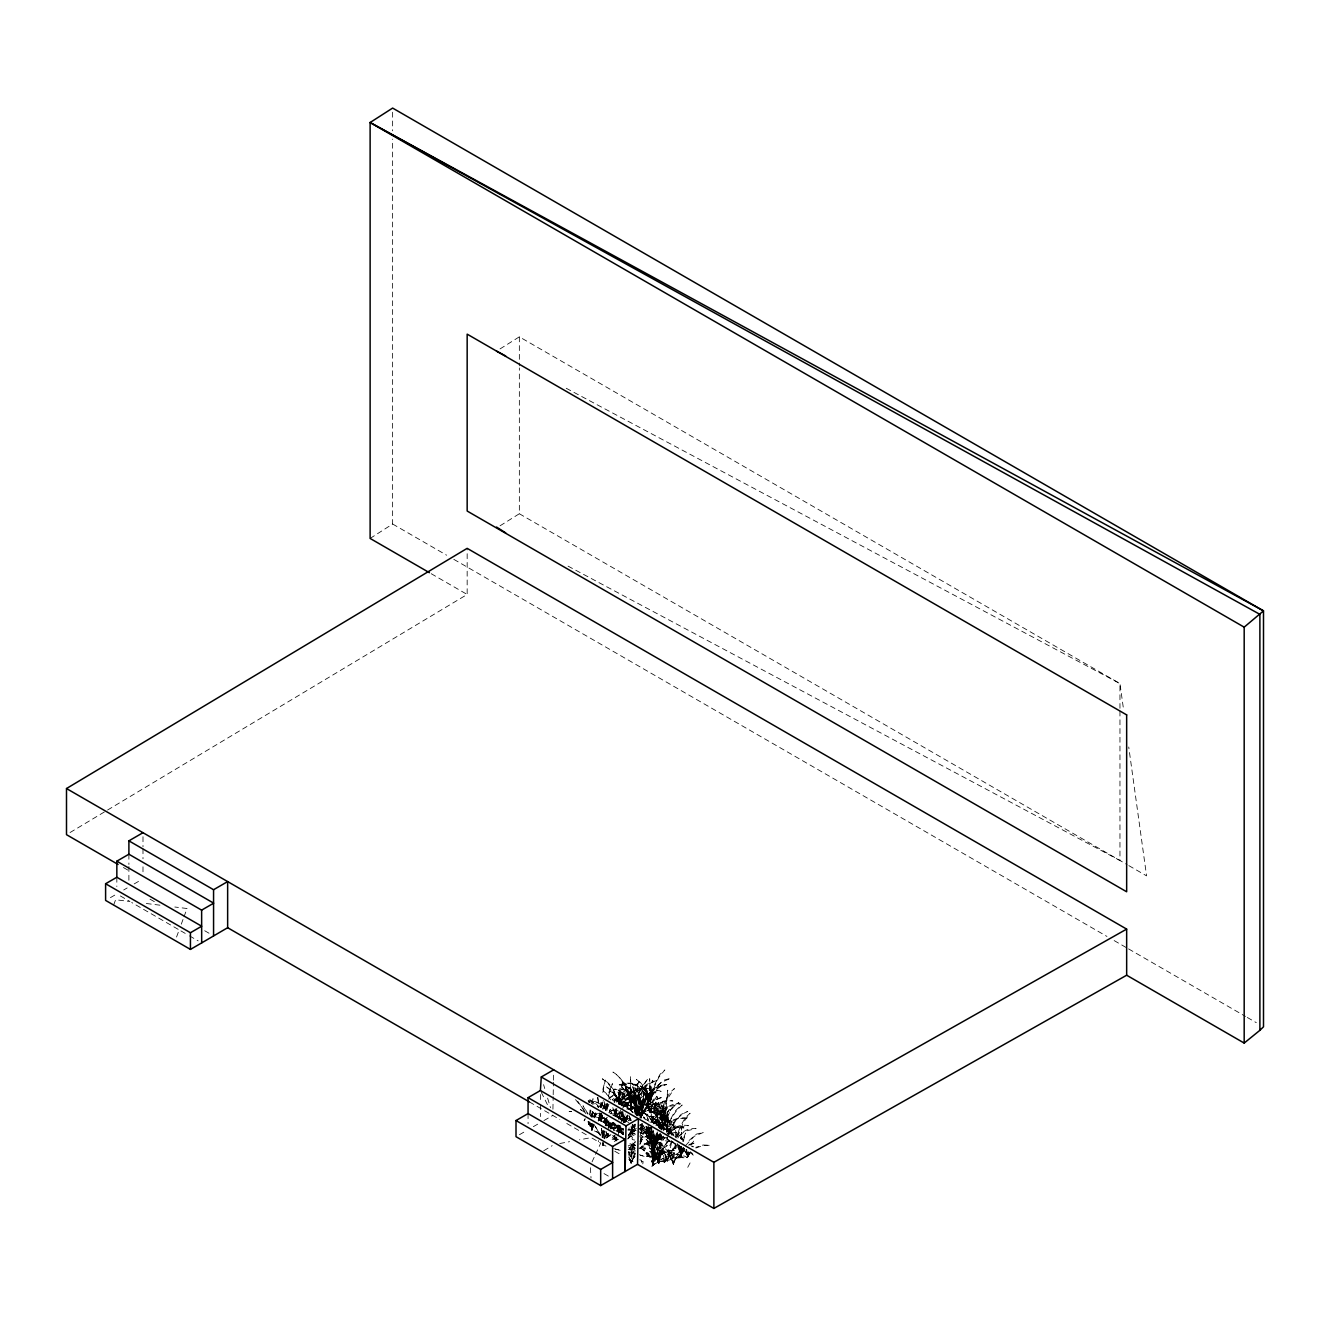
<?xml version="1.0" encoding="UTF-8"?>
<svg xmlns="http://www.w3.org/2000/svg" width="1330" height="1330" viewBox="0 0 1330 1330"><rect width="100%" height="100%" fill="white"/><g stroke="black" fill="none" stroke-linecap="round" stroke-linejoin="round"><path stroke-width="0.75" stroke-dasharray="5 3.75" d="M635.042 1112.628L643.171 1109.918L635.058 1111.647L635.341 1114.507L637.037 1111.531L639.464 1110.766L636.206 1113.459M653.18 1165.546L653.146 1152.246M653.246 1157.632L653.246 1156.302M667.56 1131.83L667.494 1130.168L665.316 1128.954L658.882 1126.992L667.461 1129.818A24.489 20.948 -1.3 0 1 672.963 1134.424M667.56 1114.789L667.544 1111.498L665.233 1125.795C664.451 1118.68 660.412 1111.68 652.797 1111.78A1.928 1.712 1.2 0 1 656.455 1111.68L651.401 1112.545L655.873 1112.163L658.915 1113.576M591.917 1117.05L591.917 1115.687M602.989 1137.483L602.989 1136.169M619.115 1096.402L619.032 1103.119M637.253 1115.803L636.388 1099.627L636.206 1104.116C639.148 1096.485 648.292 1093.027 655.956 1092.695L647.494 1093.759A22.743 19.534 6.4 0 0 641.509 1096.834L636.206 1104.116C633.712 1096.153 624.485 1092.046 616.621 1092.163L624.984 1093.875A22.544 17.19 9.3 0 1 630.935 1097.15L636.206 1104.116L640.877 1089.952L647.91 1078.497L640.029 1089.602L636.206 1104.116C635.84 1097.632 627.211 1095.571 623.687 1100.891C627.344 1096.053 636.704 1096.934 636.206 1104.116L636.405 1102.653A24.755 7.913 82.1 0 1 637.353 1098.763L638.583 1096.319L640.212 1096.236L637.835 1096.701L636.405 1100.226L636.704 1115.77M667.544 1117.067L667.61 1111.614L667.776 1114.723M667.544 1119.345L667.643 1117.034M666.563 1132.146A24.755 16.143 -61.2 0 1 666.962 1130.317L667.178 1120.957L668.707 1122.653L677.735 1118.929A37.556 26.268 2.6 0 1 684.152 1118.197L688.208 1118.181L684.185 1117.898A36.242 32.286 19.6 0 0 677.801 1118.397L670.985 1120.475L668.707 1122.653L667.627 1119.328M592.166 1115.853L592.099 1113.792L592.05 1117.067A204.903 18.653 -86.3 0 1 592 1114.374L591.717 1115.621M607.261 1117.3L604.286 1122.786L604.651 1117.134M653.246 1154.955L652.033 1143.251A327.978 160.132 -66.8 0 0 652.215 1148.771L652.299 1150.633L651.983 1144.997M667.61 1123.917C666.912 1116.219 669.821 1122.869 662.39 1122.088A41.297 20.482 -79.1 0 0 658.417 1124.498L657.17 1125.546M667.045 1132.495L667.51 1123.9L671.683 1124.216L672.415 1125.845L669.788 1129.137L665.515 1128.804L664.767 1127.175L667.411 1123.883M589.007 1122.636L589.007 1124.166L589.423 1122.071M603.188 1145.18L603.221 1143.501M667.594 1126.194L667.477 1130.666L672.415 1120.941L670.154 1122.803L667.461 1128.538M681.575 1130.251L681.608 1126.793L681.592 1132.495M635.142 1113.875L634.875 1102.919L634.393 1111.331M661.409 1115.986L665.233 1125.795C666.347 1116.984 669.988 1106.144 678.932 1102.653C670.686 1107.092 666.746 1116.984 665.233 1125.795L665.216 1120.907A37.855 4.805 -82.5 0 0 664.701 1115.438L663.288 1113.493L662.024 1116.485L663.288 1113.493M667.411 1139.66L667.411 1137.283L667.461 1139.96M681.558 1134.822L681.642 1132.412L681.542 1139.511M683.82 1148.405L676.056 1157.233L673.346 1164.083L670.985 1157.915A28.745 21.795 -22.5 0 0 665.648 1152.827L658.616 1150.034L651.534 1150.184C655.125 1150.217 652.099 1149.303 653.246 1149.935C649.223 1151.414 660.727 1151.248 648.558 1147.84L653.745 1150.467L653.579 1156.834C654.377 1150.184 654.526 1135.953 664.734 1138.43M602.872 1133.459L602.823 1137.532A204.903 118.303 -60 0 1 603.022 1130.816L603.055 1130.483M603.005 1134.839L602.939 1130.749M619.132 1095.089L619.265 1089.852A204.903 118.303 -60 0 0 619.148 1104.316L619.132 1100.359M552.931 1109.22L553.164 1096.768M553.197 1094.706L553.446 1082.254M553.48 1080.193L553.596 1073.958M672.897 1141.739L678.516 1148.472L681.243 1156.269L681.126 1146.876M630.32 1093.576L630.919 1108.322C631.185 1099.727 637.452 1083.185 648.458 1088.804C637.469 1084.382 631.068 1099.494 630.919 1108.322C629.206 1095.122 625.266 1079.129 612.931 1072.08C625.017 1079.361 628.957 1095.188 630.919 1108.322L633.18 1093.676L637.802 1083.235C631.318 1089.386 631.75 1099.976 630.919 1108.322L628.176 1091.282L625.566 1085.962L622.872 1084.682L623.737 1084.615C629.871 1090.467 629.822 1100.392 630.919 1108.322L631.019 1105.729A49.941 2.743 -85.1 0 0 631.168 1098.813L630.553 1076.436L630.52 1095.238A49.127 2.71 89.6 0 0 630.802 1105.297L630.919 1108.322L630.886 1093.443L630.453 1095.155L634.792 1102.271L637.419 1111.298C639.331 1097.932 650.57 1110.051 656.521 1105.562A2.743 2.161 -32.2 0 1 660.445 1107.724L655.707 1105.247A1.696 1.164 37.7 0 0 654.161 1106.976A1.696 1.197 -37.6 0 1 655.49 1108.854L653.811 1107.159A1.696 1.48 -20 0 0 650.669 1106.494L652.182 1106.992L647.261 1104.964L642.473 1105.031L638.915 1107.325L637.419 1111.298L634.643 1106.976L630.902 1110.533L634.028 1107.308A22.544 6.035 -72.5 0 1 636.056 1107.175L637.419 1111.298L640.944 1102.487L646.929 1098.048L642.789 1099.611L639.115 1104.715A24.755 21.247 -5.6 0 0 637.602 1109.669L637.419 1111.298L635.441 1104.881L630.004 1095.338L621.991 1087.258L630.503 1095.105L630.886 1093.443M681.326 1149.103L681.376 1146.709L681.243 1156.269L679.963 1151.148A35.062 27.498 -10.4 0 0 675.324 1143.95L668.475 1138.829M612.548 1135.521L614.709 1137.05A1.696 1.197 -37.6 0 0 615.108 1136.418M681.259 1151.497L681.243 1156.269L683.969 1148.272M607.694 1125.762L608.026 1118.996M619.032 1092.346L618.965 1099.129M683.986 1149.137L681.243 1156.269L681.442 1148.688M607.477 1133.293L607.444 1137.616L608.558 1133.542M619.098 1103.551L620.628 1088.755L623.172 1080.16L621.426 1089.021A24.489 1.862 -81.9 0 0 620.262 1096.552L619.348 1103.634A36.359 25.935 -33.1 0 1 620.977 1098.015L624.568 1091.531L628.458 1088.821C622.074 1089.935 620.345 1098.148 619.298 1103.584M662.789 1113.742L665.233 1125.795L666.995 1113.509L669.123 1109.619L670.702 1109.785L668.175 1110.932M600.179 1113.094L600.046 1120.974L599.697 1118.247A49.941 37.257 -30.4 0 0 599.182 1115.637L598.284 1112.911M618.5 1130.616L618.849 1122.271M640.511 1147.807L645.2 1151.414A28.745 21.679 24.1 0 1 650.702 1158.164L653.329 1165.246L655.873 1158.53A28.745 23.192 31.4 0 1 661.326 1153.193L668.392 1150.35L675.391 1150.666C665.931 1149.203 655.175 1155.571 653.263 1165.213C653.861 1158.613 654.177 1149.868 660.129 1145.812L654.842 1156.984A36.359 16.592 -62.9 0 0 653.529 1163.201L653.163 1165.479L652.814 1157.931M603.055 1132.196L603.005 1130.616M615.275 1109.785L615.208 1114.922L616.655 1109.336M618.949 1090.5C619.231 1092.229 619.215 1088.455 618.932 1090.484M681.741 1127.624L681.442 1128.854M660.91 1134.424L660.794 1137.549L660.96 1134.706M666.962 1137.167L667.394 1139.428L667.477 1137.183M600.196 1115.355L600.046 1120.974L599.115 1115.538M618.5 1131.614L618.832 1126.028M634.327 1124.665L634.709 1126.876L634.826 1124.415M636.987 1115.022L638.034 1108.306M665.233 1125.795L665.565 1119.461A39.085 1.33 -86.1 0 1 666.247 1108.655L667.743 1090.218L665.599 1108.439A37.805 5.254 -86.6 0 0 665.216 1119.345L665.233 1125.795L663.67 1110.567L660.295 1102.819L663.221 1110.716L665.067 1123.368M662.739 1160.874L664.518 1162.254L670.387 1151.531A40.083 23.591 -72.1 0 1 674.975 1146.876L677.984 1144.615L675.407 1147.042A41.297 14.431 -62.5 0 0 671.185 1151.83L664.518 1162.254L662.24 1159.943L655.358 1157.283A38.121 34.53 -1.6 0 0 648.89 1156.219L644.784 1156.119L648.874 1156.435A36.758 25.952 8.6 0 1 655.341 1157.682L664.518 1162.254L668.159 1159.444L673.612 1157.998A36.242 32.286 19.6 0 1 679.996 1157.516L684.019 1157.782L679.963 1157.815A37.556 26.268 2.6 0 0 673.562 1158.546C666.945 1161.057 664.451 1161.256 658.2 1161.688A41.297 20.482 -79.1 0 0 654.244 1164.099L651.833 1166.277L653.313 1165.28L653.911 1160.176A24.405 5.519 75.3 0 1 655.341 1158.796L658.533 1161.722C657.17 1155.105 652.531 1161.256 653.296 1165.097A327.978 160.132 -66.8 0 1 652.864 1159.843L653.18 1165.396A204.903 43.308 -81.2 0 1 653.246 1149.586L663.421 1151.597M667.078 1137.1L667.394 1139.428L667.527 1137.017M640.029 1117.25L642.324 1104.582L645.715 1099.461L641.393 1111.065A36.359 12.735 -69.3 0 0 640.245 1117.399M622.739 1134.54L623.438 1128.389M623.97 1121.872L624.834 1114.39M600.545 1113.276L600.046 1120.974L599.498 1114.839M618.699 1130.716L618.982 1126.71M600.512 1107.375L601.127 1100.193M651.318 1126.46L650.636 1142.952L646.613 1130.134L640.545 1124.282M600.462 1114.989L600.046 1120.974L599.647 1114.723M603.155 1145.13L603.62 1142.936M637.652 1114.607L638.433 1108.056M634.41 1124.615L634.709 1126.876L634.975 1123.833M622.307 1105.928L626.181 1087.242L624.418 1096.103A24.489 1.862 -81.9 0 0 623.255 1103.634L622.922 1106.128M619.165 1117.915L620.046 1109.486M632.282 1127.607L631.817 1133.775L631.201 1128.655M601.044 1107.641L601.792 1100.509M651.933 1126.759L650.636 1142.952L650.353 1140.275A49.941 37.257 -30.4 0 0 647.976 1132.545L645.233 1128.139M603.122 1145.213L603.105 1145.246A204.903 118.303 -60 0 1 603.022 1144.083L603.138 1145.296L603.421 1143.068M619.215 1125.529L618.483 1134.407L618.034 1125.23M615.707 1109.968L615.208 1114.922L613.911 1109.486L608.625 1112.096M620.861 1119.86L619.797 1118.181L620.728 1109.818M677.569 1143.584L681.243 1156.269L684.534 1148.405M592.332 1123.817L592.05 1130.284A204.903 18.653 -86.3 0 1 591.966 1123.767L591.917 1126.427M611.75 1128.754L610.769 1127.142A1.928 1.33 -35.4 0 1 612.831 1128.738M632.398 1127.807L631.817 1133.775L631.085 1126.011M681.459 1153.975L682.406 1146.46M598.301 1120.941C599.78 1116.718 604.585 1118.962 604.286 1122.786L605.25 1117.333M589.406 1114.873L590.487 1107.325M603.604 1135.737L604.269 1130.616M640.013 1136.851L642.074 1124.98M651.733 1122.171L655.889 1102.038L652.398 1122.503M605.981 1103.601L605.499 1110.5C605.832 1106.261 600.611 1102.221 598.35 1107.391M623.986 1122.587L625.283 1117.815L627.777 1115.321M589.24 1122.354L589.007 1124.166L588.575 1121.805M640.079 1141.988L640.727 1137.1A24.489 1.862 -81.9 0 1 641.891 1129.569L642.673 1125.18M659.63 1134.257L655.64 1142.769L653.579 1156.834C652.698 1148.222 652.581 1138.148 646.762 1131.265L646.762 1131.215C655.108 1144.615 650.769 1140.907 652.215 1146.942M651.75 1131.331L650.636 1142.952L649.289 1127.142M661.525 1134.906L658.749 1163.368C660.362 1159.211 649.672 1142.154 656.089 1152.977A49.941 37.257 -30.4 0 1 658.45 1160.708L658.749 1163.368L662.789 1148.871L670.436 1138.231M603.986 1138.48L604.335 1135.97A24.489 1.862 -81.9 0 1 605.1 1130.899M660.86 1134.59L658.749 1163.368L660.727 1147.075L662.174 1142.886L663.504 1142.902L661.808 1143.401L660.212 1147.773L658.749 1163.368L657.003 1144.681L654.609 1135.255L657.519 1144.615L658.749 1163.368L658.932 1160.375A49.127 38.038 -37.6 0 1 661.409 1151.115L668.724 1139.112M589.29 1122.271L589.007 1124.166L588.774 1122.653M608.143 1125.745L608.941 1120.758M632.714 1125.147L631.817 1133.775L631.368 1127.607L631.817 1133.775L633.08 1124.415M667.726 1112.495L668.558 1110.351M602.823 1092.512L605.283 1080.043L602.158 1092.179M601.193 1113.975L604.286 1122.786L604.535 1121.173A24.755 21.247 -5.6 0 1 605.333 1117.815M621.26 1105.945L623.72 1093.493L620.595 1105.612M624.751 1122.221C624.219 1117.932 630.154 1115.92 631.467 1120.525M634.61 1124.665L634.709 1126.876L635.158 1123.983M651.667 1129.519L650.636 1142.952L653.446 1131.348M609.788 1111.98L610.27 1109.27L609.157 1111.747M680.943 1138.846L680.977 1136.867L681.309 1138.846M679.58 1145.113L681.243 1156.269L682.506 1150.6A35.062 29.177 -16.1 0 1 683.703 1147.707M656.438 1135.354L655.69 1144.033C654.161 1135.936 647.511 1129.536 640.062 1126.527M600.744 1113.958L604.286 1122.786L606.131 1116.784M655.125 1144.332L653.579 1156.834C653.928 1151.098 651.634 1142.088 644.036 1144.631L648.757 1144.814L651.983 1147.042L649.057 1141.705L646.131 1142.603L648.707 1141.306L652.448 1147.208A49.941 20.133 -68.7 0 1 653.495 1154.241L653.579 1156.834L657.07 1135.005M661.808 1128.339L662.34 1125.047M601.659 1113.759L604.286 1122.786L606.197 1118.38M640.079 1117.832L641.176 1114.307A24.405 8.346 69.5 0 1 643.404 1112.761L648.109 1115.338L645.815 1112.745L642.556 1113.027M632.698 1124.881L631.817 1133.775L631.683 1130.068M650.719 1100.309L650.337 1102.62C649.373 1094.324 643.537 1084.399 634.31 1084.249C643.221 1084.931 649.373 1094.341 650.337 1102.62C651.434 1094.424 657.436 1084.266 666.729 1084.632C659.215 1084.881 653.728 1091.764 651.284 1098.314M624.219 1121.938L625.632 1114.607M616.039 1101.905L618.018 1093.992L619.747 1091.78L616.821 1102.271M675.74 1143.916L674.194 1155.587A36.359 2.411 -82.5 0 0 673.529 1162.121L673.346 1164.083C671.833 1156.684 664.834 1150.649 657.751 1149.07L662.806 1151.032L666.28 1156.502M622.972 1134.606L623.554 1132.528M640.894 1118.513L643.304 1111.165A28.745 23.807 -21.9 0 1 648.707 1104.149L655.823 1099.095L662.988 1097.233C653.163 1099.178 645 1107.159 641.426 1116.336M661.675 1128.339L664.983 1113.06L667.643 1106.527L664.451 1112.562L661.808 1124.548A49.127 20.1 -74.5 0 0 661.359 1127.923M606.646 1103.767L605.499 1110.5C603.321 1103.484 594.909 1100.542 588.143 1100.874M661.675 1128.921L664.352 1118.979L666.014 1115.887L668.425 1114.54L665.15 1116.535L662.207 1125.413M683.221 1141.605L685.515 1133.027L682.39 1141.173M592.083 1103.202L593.047 1098.73L591.468 1103.002M606.281 1124.066L607.245 1119.594L605.167 1125.912M662.589 1128.289L664.002 1122.454L662.091 1128.04M601.06 1107.541L603.454 1100.475L601.559 1106.859M600.977 1115.305L600.046 1120.974L599.597 1111.78M618.816 1131.647L620.245 1125.762M654.992 1144.698L657.12 1137.499L659.63 1133.842M622.639 1108.588L626.364 1099.295L631.467 1095.903L627.577 1098.613L623.97 1105.097A36.359 25.935 -33.1 0 0 623.305 1107.009M640.112 1142.054L643.836 1132.761L648.924 1129.37L645.05 1132.079L641.442 1138.563A36.359 25.935 -33.1 0 0 640.229 1142.42M657.569 1133.675L657.07 1135.787A36.359 12.735 -69.3 0 0 655.906 1142.121L655.69 1144.033L654.26 1139.444M666.446 1125.18L667.544 1132.894M688.691 1152.079L687.71 1157C684.983 1147.391 674.692 1141.207 665.083 1140.724L669.805 1141.489M625.316 1120.475L624.884 1122.254L628.043 1115.571L626.496 1116.252M657.369 1132.761L654.077 1148.821L649.788 1139.66L640.96 1132.428M611.202 1113.31L611.484 1112.163L610.969 1113.227M667.544 1120.242L667.128 1131.597M620.445 1118.114L622.822 1113.443L619.946 1118.813M606.763 1110.783L608.475 1104.665M662.057 1128.189L664.418 1121.556L666.33 1119.428L668.292 1119.444L670.071 1121.606L668.009 1119.777L665.865 1119.976L661.658 1128.655L660.328 1128.305M608.475 1095.837L612.415 1083.634L607.577 1095.588M626.912 1109.27L630.852 1097.067L626.014 1109.037M635.308 1111.947L638.683 1102.753L634.726 1111.381M628.608 1129.901L629.157 1127.89M616.472 1108.987L615.208 1114.922L612.482 1106.743M625.782 1122.054L627.976 1115.005M640.295 1117.715L643.321 1112.628M657.236 1131.847L654.593 1143.833A49.127 20.1 -74.5 0 0 653.645 1153.792L653.579 1156.834L651.966 1140.708L648.126 1125.28M677.652 1136.784L683.288 1122.62L690.087 1113.243L685.515 1117.499L681.11 1124.897A28.745 15.661 -67.6 0 0 677.884 1133.675L677.253 1136.468L679.198 1130.766L676.804 1135.305A36.957 11.687 71.1 0 0 676.654 1136.768M671.517 1142.836L667.327 1160.94L664.551 1156.635L660.811 1160.192L663.953 1156.95A22.544 6.035 -72.5 0 1 665.964 1156.817L667.327 1160.94C667.893 1153.659 677.552 1151.581 682.041 1156.767C677.419 1152.761 667.743 1153.642 667.327 1160.94L661.476 1147.291L651.899 1136.917C660.229 1141.988 665.898 1151.364 667.327 1160.94L667.56 1159.477A24.755 21.247 -5.6 0 1 669.023 1154.374L672.697 1149.253L676.837 1147.69L670.852 1152.129L667.327 1160.94L666.164 1156.252M657.087 1134.573L655.457 1140.575A36.359 12.735 -69.3 0 0 654.31 1146.909L654.077 1148.821L652.664 1144.232M654.227 1123.9L656.604 1117.799A22.743 13.25 -67.3 0 1 660.312 1111.98L665.798 1106.992L659.63 1114.224L654.576 1124.133M594.377 1117.898L596.671 1111.78M608.292 1133.891L607.444 1137.616L606.297 1132.661M619.414 1103.701L621.177 1099.744A28.745 16.592 65.3 0 1 625.233 1095.87L630.354 1094.906L635.308 1097.084A24.522 3.724 78.2 0 1 636.023 1102.504L636.206 1104.116L635.358 1093.41L632.764 1086.66L635.225 1097.084C630.586 1093.958 623.67 1095.355 620.827 1100.226M639.88 1144.249L641.659 1140.292A28.745 16.592 65.3 0 1 645.715 1136.418L650.819 1135.471L655.773 1137.632C651.101 1134.557 644.169 1135.853 641.293 1140.774M604.202 1138.846L606.48 1133.177M656.388 1134.108L654.077 1148.821L658.35 1140.542L664.701 1135.421M593.662 1117.399L595.591 1112.578M625.05 1122.104L627.261 1116.485M659.082 1126.643L660.594 1122.42L658.483 1126.443M608.176 1127.624L610.171 1122.653A28.745 23.807 -21.9 0 1 611.684 1120.192M641.11 1117.001C642.39 1111.132 650.22 1107.94 654.875 1112.163L647.112 1110.932A24.405 14.048 52.9 0 0 643.238 1113.127M598.301 1141.705L598.683 1140.591M635.075 1141.722L634.709 1142.819L635.324 1141.689M653.246 1160.292C652.714 1152.944 660.362 1156.701 658.051 1162.32L660.096 1156.452A28.745 16.592 65.3 0 1 664.152 1152.595L669.256 1151.63L674.227 1153.792C667.71 1149.236 658.051 1154.423 658.051 1162.32L655.939 1154.656A28.745 15.511 57.9 0 0 651.717 1146.393L646.397 1139.461L641.21 1135.521L648.624 1141.323L653.662 1149.253M616.455 1109.054L615.208 1114.922L614.31 1110.085M640.029 1144.049L641.659 1140.292M650.52 1127.341L647.66 1137.998L645.366 1132.678L640.495 1127.707M641.841 1162.437L641.642 1160.375L639.747 1159.793M113.632 905.048L115.594 899.745L129.974 901.507L118.486 894.874M176.541 937.052L179.168 929.903L131.72 902.521M181.279 924.167L183.39 918.432M184.006 916.769L187.048 908.506L174.828 907.01M669.09 1121.406L668.707 1122.653L659.53 1118.081A36.758 25.952 8.6 0 0 653.063 1116.834L648.974 1116.502L653.08 1116.618A38.121 34.53 -1.6 0 1 659.547 1117.682L666.43 1120.342L668.707 1122.653L675.374 1112.213A41.297 14.431 -62.5 0 1 679.597 1107.441L682.174 1105.014L679.164 1107.275A40.083 23.591 -72.1 0 0 674.576 1111.913L668.707 1122.653L667.278 1117.682A10.873 1.53 72.7 0 0 666.131 1114.49L664.801 1111.564L666.829 1114.39A11.305 5.869 79.5 0 1 668.059 1117.549L668.707 1122.653L669.106 1120.542A11.338 2.843 66.2 0 1 670.054 1120.492L671.683 1121.938L670.769 1120.259A10.74 2.643 -88.8 0 0 669.888 1120.276L669.339 1120.907M607.893 1104.465L607.195 1106.311A22.743 7.415 -82 0 0 605.965 1110.5M593.28 1125.712L591.933 1130.267L587.627 1121.09M640.495 1117.034L642.606 1112.495A28.745 24.04 16.7 0 1 648.209 1106.66L655.507 1103.185L662.756 1102.853C653.396 1102.404 643.953 1108.538 640.511 1117.25M616.904 1108.688L615.208 1114.922L614.759 1110.384M626.663 1116.103L624.867 1121.988A24.755 20.266 32.9 0 1 626.53 1117.449L627.311 1116.103M644.701 1127.707L645.2 1126.427M668.774 1133.775C672.365 1124.698 678.184 1114.989 687.776 1111.481L681.093 1114.39L672.598 1124.05A36.741 28.312 -39.6 0 0 668.475 1133.393M641.276 1116.851L643.737 1112.645M608.292 1127.823L612.049 1120.791M590.636 1115.97L593.23 1110.783M651.717 1087.109L650.337 1102.62C650.038 1095.621 643.138 1084.066 635.274 1090.168L641.974 1088.455L646.58 1091.514A37.855 20.482 -59.9 0 1 649.589 1097.583L650.337 1102.62L651.401 1096.518A39.085 18.321 -64.9 0 1 654.56 1086.361L658.932 1077.134L664.85 1069.952L660.013 1074.341L653.944 1085.928A37.805 21.147 -64.6 0 0 651.052 1096.286L650.337 1102.62L649.672 1078.68L650.337 1102.62L651.318 1087.341M602.706 1108.721L605.283 1103.019M621.143 1122.154L625.233 1113.991M625.349 1120.725L627.062 1118.048M590.836 1116.585L594.444 1110.101M593.33 1126.111L591.933 1130.267L590.52 1125.679M602.839 1109.353L605.449 1103.75M671.633 1141.007L670.254 1144.482A22.743 7.415 -82 0 0 668.475 1150.882L667.327 1160.94L667.145 1159.477A24.522 18.836 4.3 0 0 665.615 1155.055L662.955 1151.381M619.198 1090.7L619.065 1089.652M675.49 1143.817L673.628 1153.077L673.346 1164.083C673.761 1157.466 682.14 1153.027 687.344 1157.715L679.563 1156.502A24.405 14.048 52.9 0 0 675.69 1158.696L673.346 1164.083L667.743 1151.182L658.633 1142.187L666.779 1148.921A24.489 16.658 57.4 0 1 670.852 1155.487L673.346 1164.083L675.756 1156.734A28.745 23.807 -21.9 0 1 681.16 1149.702L683.421 1147.74M623.737 1121.273L624.319 1122.404L627.428 1117.516M592.033 1161.905L594.643 1156.269M595.524 1154.39L600.744 1143.118L591.218 1137.616L579.414 1139.827M690.985 1145.363L694.044 1140.508L690.337 1144.881M654.693 1123.185L657.984 1118.331L663.121 1116.219L659.148 1116.901L655.49 1121.223A24.755 20.266 32.9 0 0 654.277 1124.249M584.901 1118.862L584.103 1120.841L585.333 1118.813M649.722 1127.275L647.66 1137.998L644.003 1130.666A24.489 20.948 -1.3 0 0 640.511 1127.408M668.508 1135.238C669.655 1130.799 677.535 1123.966 683.919 1127.94L676.654 1127.674L670.27 1132.113M609.838 1127.508L613.729 1121.922M652.964 1121.572L661.126 1109.469L656.555 1113.742L652.132 1121.124M658.633 1127.69L661.376 1124.183L659.663 1126.56M607.494 1103.9L606.946 1104.981A24.755 12.053 73.5 0 0 605.732 1109.021L605.499 1110.5L604.286 1107.69M622.507 1119.91L625.383 1114.69M653.579 1123.418C655.141 1119.91 660.029 1123.019 661.077 1125.629L657.469 1121.473L654.227 1123.667M606.713 1133.858L605.05 1137.433A36.359 25.935 -33.1 0 0 604.369 1139.361M610.071 1128.173L612.881 1123.534L615.507 1122.154M627.743 1114.922L625.632 1119.76A22.743 7.415 -82 0 0 624.984 1121.789M621.177 1099.744L619.547 1103.501A39.085 30.108 -22.7 0 1 621.409 1100.791L628.192 1093.842L637.635 1089.785L630.403 1091.714L621.077 1100.176A37.805 31.122 -17.1 0 0 619.231 1102.986M687.743 1167.324L690.436 1162.221M624.385 1122.57L627.61 1118.048M653.13 1124.033L654.726 1122.021L656.787 1122.42L659.663 1127.923M627.644 1138.962L636.671 1127.774M653.146 1158.995L656.156 1155.837M608.442 1127.059L613.113 1122.37M608.758 1126.776L610.603 1124.133M593.745 1124.914L591.933 1130.267L590.636 1123.75M656.056 1125.729L660.727 1119.228L665.332 1116.319L660.611 1118.68L655.889 1124.997M677.818 1138.098C681.276 1131.714 688.84 1127.441 696.122 1128.588L685.665 1131.082A24.405 18.869 3 0 0 680.229 1135.172L677.785 1138.463M628.126 1136.103L635.009 1128.372M653.313 1165.379L653.146 1164.216M645.133 1087.724L647.394 1091.016L648.342 1103.435C646.796 1092.911 637.186 1081.722 625.748 1083.318L630.52 1083.268M654.792 1123.335L656.023 1121.822M665.133 1137.998C660.561 1136.369 655.158 1139.91 654.892 1144.764L652.116 1140.442L648.375 1144L651.5 1140.774A22.544 6.035 -72.5 0 1 653.512 1140.641L654.892 1144.764L655.241 1143.817A24.405 8.346 69.5 0 1 657.469 1142.271L662.19 1144.847L659.88 1142.254L656.638 1142.537M607.411 1103.501L605.499 1110.5L607.81 1106.144M640.179 1114.357L646.513 1107.391L653.446 1105.579L646.347 1107.99L640.013 1114.939M635.391 1153.858L631.102 1163.068L628.408 1156.734M656.787 1140.359L654.892 1144.764L651.8 1135.953L645.831 1126.66M630.669 1110.45L636.821 1103.218L631.351 1108.206A22.743 13.25 -67.3 0 0 630.021 1110.035M654.227 1145.895L652.814 1148.123L654.958 1145.546L657.486 1149.486L658.749 1163.368L658.317 1154.191M658.151 1139.527L655.075 1145.413L653.579 1156.834L648.724 1128.605M685.565 1145.546L694.227 1136.286L703.637 1132.329L696.388 1134.141L687.095 1142.187M690.303 1151.664L687.71 1157C685.831 1149.718 678.865 1145.047 672.282 1142.304M591.85 1114.324L592.332 1115.687L592 1114.291M654.011 1122.47L653.346 1123.318L655.391 1122.47L653.695 1122.969M690.303 1152.179L687.71 1157L685.997 1149.369M659.946 1135.754L655.69 1144.033L652.066 1130.151M651.301 1130.816L647.66 1137.998L644.917 1131.182L640.013 1128.538L643.471 1129.187A28.745 13.084 -64.2 0 1 646.48 1132.562L647.66 1137.998L651.251 1131.398M659.231 1134.074L656.588 1138.197A24.755 21.247 -5.6 0 0 655.075 1143.135L654.892 1144.764C654.26 1139.76 651.235 1132.645 645.316 1132.894L649.472 1134.291L653.163 1138.879A24.522 18.836 4.3 0 1 654.709 1143.301L654.892 1144.764L656.721 1138.763L660.395 1133.659M667.76 1121.656L666.912 1121.273M637.286 1096.219L635.69 1099.478C627.511 1087.923 630.42 1090.085 635.69 1099.478L640.062 1094.158A22.743 14.78 61.7 0 1 644.718 1093.26L651.068 1095.222L644.269 1093.726L637.652 1095.837M635.125 1156.202L632.498 1158.829L631.102 1163.068L628.126 1154.623M608.99 1104.083L605.499 1110.5L605.283 1108.921A24.522 8.013 69.8 0 0 604.202 1103.617L603.205 1100.126M641.509 1161.705L643.171 1161.572L642.789 1163.916M628.026 1138.796L630.237 1136.568L634.443 1135.122M633.945 1157.2L631.102 1163.068L628.724 1156.9M598.533 1120.941L600.894 1118.796A22.544 6.035 -72.5 0 1 602.922 1118.663L604.286 1122.786M608.525 1099.079L614.726 1094.341L608.375 1098.43M628.558 1134.906L631.683 1133.36L634.826 1136.286L631.966 1133.991L629.273 1133.975M598.6 1107.358C601.143 1102.371 606.829 1105.629 605.499 1110.5L604.385 1101.672M652.664 1092.977L656.854 1090.75L661.143 1091.398C654.127 1087.541 648.109 1097.217 648.342 1103.435L647.045 1097.998A37.855 29.908 -12.8 0 0 642.407 1090.367L633.03 1083.9M653.279 1092.479L650.038 1097.2L648.342 1103.435C646.746 1094.723 643.953 1084.648 636.322 1079.361C644.551 1084.016 647.511 1094.573 648.342 1103.435L649.788 1097.849A39.085 30.108 -22.7 0 1 654.543 1089.303L661.326 1082.354L670.769 1078.298L663.537 1080.226L654.21 1088.688A37.805 31.122 -17.1 0 0 649.605 1097.499L648.342 1103.435L646.58 1091.149L644.9 1087.757M627.145 1115.77L625.383 1118.414A24.755 12.053 73.5 0 0 624.169 1122.454M663.271 1106.028L660.944 1117.05L657.286 1109.702A24.489 20.948 -1.3 0 0 651.783 1105.097L641.226 1102.188C649.838 1102.437 658.816 1108.472 660.944 1117.05L664.551 1110.45A24.405 18.869 3 0 1 669.988 1106.361L680.461 1103.867C671.999 1102.57 662.656 1108.538 660.944 1117.05C661.126 1110.733 653.18 1103.834 648.259 1110.184L652.581 1107.707L656.754 1108.223A28.745 13.084 -64.2 0 1 659.78 1111.597L660.944 1117.05L666.247 1100.608L674.41 1088.522L669.838 1092.778L665.432 1100.176A28.745 15.661 -67.6 0 0 662.207 1108.954L660.944 1117.05L657.053 1096.602L660.578 1108.455A36.359 16.891 73.9 0 1 660.977 1115.039L660.944 1117.05L660.894 1115.321A36.957 11.687 71.1 0 1 661.126 1110.567C659.713 1106.992 665.865 1105.729 662.673 1106.327M608.774 1112.745L613.795 1109.536M639.697 1128.322L643.138 1125.247M668.658 1132.096C673.512 1126.66 681.409 1124.183 688.508 1125.662L676.505 1127.408L668.674 1132.611M621.509 1084.781L619.182 1084.831C632.897 1085.064 640.711 1100.691 642.091 1112.728C642.024 1107.375 644.003 1094.091 651.8 1097.682C645.283 1093.526 641.542 1106.344 638.799 1110.417A37.805 23.408 -59.5 0 0 637.469 1113.792M605.782 1118.813L606.779 1117.832M656.388 1140.791L659.946 1138.497L662.872 1140.907L660.794 1139.062L657.635 1140.109M610.204 1127.341L615.557 1128.189L620.295 1127.142M605.283 1119.012C603.521 1118.53 609.273 1121.057 607.677 1124.814M638.417 1107.524L637.486 1108.339L638.865 1107.558L640.378 1110.484L640.944 1116.718M670.42 1153.127C671.966 1152.279 674.526 1160.292 673.346 1164.083L673.146 1162.304A36.957 8.246 -85.7 0 0 672.332 1157.433L670.869 1153.093M639.713 1128.838L645.25 1124.681M629.04 1137.582L628.541 1138.048A24.405 14.048 52.9 0 1 632.415 1135.853L635.524 1135.587M591.784 1117.333L596.272 1114.424L601.692 1114.224M605.998 1138.197L610.47 1135.288M640.495 1114.69L645.748 1110.849L651.035 1109.852L645.948 1110.367L639.231 1115.837L637.369 1115.654M615.973 1116.319L620.578 1112.578M647.959 1096.934L644.202 1102.736A49.941 23.591 71 0 0 642.407 1110.051L642.091 1112.728C640.644 1101.09 633.728 1087.657 621.459 1084.781M615.574 1115.637L620.229 1111.963M638.899 1148.688L646.031 1143.65L653.18 1141.788L648.707 1143.019L641.559 1147.391M651.767 1108.721L650.387 1112.695C647.511 1103.185 637.22 1097.366 627.777 1096.419C637.386 1096.951 647.693 1103.069 650.387 1112.695C653.329 1103.834 664.235 1100.159 672.847 1100.941C664.086 1099.129 652.764 1103.401 650.387 1112.695C649.938 1109.403 647.876 1102.005 643.388 1104.199L646.663 1104.083L649.373 1107.358A24.522 15.029 -48 0 1 650.337 1111.282L650.387 1112.695L652.515 1108.405A22.544 6.151 84.4 0 1 654.476 1108.555L656.92 1111.93L652.515 1108.405M635.058 1148.472L631.019 1150.201A2.743 2.145 32.5 0 1 634.859 1147.973L635.108 1148.006M689.073 1153.027L691.085 1153.143L694.243 1156.236L691.783 1152.861A22.544 6.151 84.4 0 0 689.838 1152.711L688.159 1154.058L687.71 1157L685.499 1150.4M598.084 1120.109L602.54 1116.901M619.531 1104.465L623.72 1102.237L628.009 1102.886L624.169 1101.872L620.146 1103.966M633.978 1091.647L635.69 1094.357A24.755 5.519 -74.9 0 1 635.773 1098.081L635.69 1099.478L631.501 1090.583A22.544 11.937 56 0 0 627.062 1085.18L621.027 1080.542L630.653 1088.455L635.69 1099.478C638.832 1090.101 647.793 1083.152 657.153 1080.608C647.394 1082.138 637.835 1089.586 635.69 1099.478L634.61 1091.598M647.444 1097.35L650.969 1095.122L646.031 1099.561L639.381 1110.883A39.085 20.848 -60.2 0 0 638.001 1114.208M642.107 1123.684L640.91 1124.598L642.29 1123.734M689.838 1152.711L687.71 1157L687.643 1155.587A24.522 15.029 -48 0 0 686.679 1151.664L686.13 1150.583M613.413 1129.901L613.762 1128.588A2.743 2.012 34.6 0 0 610.221 1128.655M636.804 1091.564L638.433 1092.213L640.378 1096.602L642.091 1112.728C643.787 1100.741 651.584 1085.879 665.017 1084.981C651.101 1084.632 643.354 1100.708 642.091 1112.728L641.758 1109.785A49.127 22.81 65 0 0 639.83 1100.193L635.74 1088.738L631.517 1083.069C639.83 1090.101 641.226 1102.47 642.091 1112.728L644.285 1094.44L647.078 1085.097L645.216 1087.425L643.537 1093.942L642.091 1112.728L640.179 1098.913L637.02 1091.531M657.419 1125.579L658.865 1124.548A40.083 16.16 -60.3 0 1 663.205 1122.188L667.527 1121.34M653.23 1165.18L654.693 1164.149A40.083 16.16 -60.3 0 1 659.015 1161.788L663.354 1160.957M652.797 1130.101A24.489 11.155 74.6 0 1 654.343 1135.022L655.69 1144.033L656.854 1139.029A24.405 8.346 69.5 0 1 659.082 1137.483L663.786 1140.059C661.226 1133.891 655.058 1139.245 655.69 1144.033L655.441 1142.221A36.957 18.354 -72.1 0 0 654.177 1137.117L651.7 1132.778L649.273 1132.811C654.859 1130.949 655.673 1140.242 655.69 1144.033L658.284 1137.233A28.745 24.04 16.7 0 1 659.88 1135.089M657.386 1142.138L654.077 1148.821L651.318 1137.383L646.762 1126.776M618.267 1118.996L622.257 1118.48L623.903 1122.437L621.775 1111.813M370.122 538.434L392.633 524.02L392.633 139.118M602.457 1116.186L600.129 1117.649A28.745 24.006 17.2 0 0 598.001 1119.395M630.154 1109.253L633.163 1107.774L630.071 1108.871M605 1131.232L602.54 1134.291L604.751 1131.198A24.405 4.738 -87 0 1 605.25 1131.398M500.047 348.909L519.348 336.839L1119.96 683.587L1123.65 710.187M500.047 525.799L519.348 513.746L519.348 367.945M543.787 1150.733L552.183 1145.645M70.058 832.53L467.163 594.46L467.163 548.342M618.932 1118.912L620.728 1118.114M110.423 897.634L116.841 893.926M123.723 889.953L127.165 887.958M134.18 883.918L141.229 879.845M519.448 1134.706L526.331 1130.716M533.347 1126.676L538.633 1123.617M543.953 1120.558L552.814 1115.438M614.543 1100.376L624.734 1096.469L616.422 1098.647A22.743 19.285 -18.9 0 0 614.344 1099.777M652.215 1143.251C651.018 1143.218 653.246 1142.52 651.949 1143.268M610.653 1129.004L612.532 1128.239L610.537 1128.638M666.297 1130.633L671.234 1128.455L678.433 1127.591L671.168 1127.907L666.214 1129.918M688.574 1145.18L695.44 1142.803L688.275 1144.665M695.856 1148.039L703.021 1145.529L710.154 1145.246L703.021 1145.014L695.839 1147.341M626.314 1118.497L628.591 1118.38L631.251 1120.641M653.861 1146.078L655.657 1146.859L657.818 1154.457M618.633 1132.229L620.761 1131.897M613.063 1128.555L618.3 1127.408L623.62 1129.087L618.666 1126.926L613.546 1127.873A28.745 16.592 65.3 0 0 612.033 1128.871M610.952 1134.64L609.306 1135.305A28.745 16.592 65.3 0 0 605.25 1139.162M639.78 1125.629L642.274 1124.681M667.145 1134.191L676.82 1132.379L667.062 1133.526M658.799 1126.311L667.161 1124.814L658.849 1125.712M639.697 1124.964L642.207 1124.133M613.313 1129.569L615.441 1128.239A1.928 1.513 35.1 0 0 612.299 1128.954M621.276 1112.046L617.951 1113.493L621.592 1111.996M635.108 1107.541L633.595 1108.09C638.284 1105.995 639.331 1113.676 640.495 1116.618M623.354 1129.103L620.844 1128.588L621.01 1130.334A24.522 18.836 4.3 0 1 622.191 1133.26L622.54 1134.008M649.19 1137.05L647.66 1137.599C653.246 1135.737 654.061 1145.03 654.077 1148.821L656.688 1142.021A28.745 24.04 16.7 0 1 662.29 1136.186M634.709 1140.059L632.332 1139.611L632.016 1137.865L633.595 1136.701L635.474 1137.266M649.938 1122.171L659.547 1121.888L652.432 1122.171M627.677 1109.153L629.855 1108.721M598.467 1113.443L595.109 1114.44A28.745 16.592 65.3 0 0 592.216 1116.735M627.777 1129.951L635.873 1131.099M559.747 1143.517L569.589 1141.672M617.253 1099.112L615.474 1099.644L614.227 1102.271L617.253 1099.112L619.148 1104.066M628.342 1129.37L634.526 1130.051M659.863 1128.555L662.34 1128.804M621.825 1128.488L620.295 1129.037L613.03 1122.271M650.22 1127.424L648.641 1128.256L647.843 1131.531A36.957 11.687 71.1 0 0 647.594 1136.286L647.66 1137.998L648.924 1129.901A28.745 15.661 -67.6 0 1 649.805 1126.942M640.129 1148.738L640.412 1148.688A2.743 2.461 -13.9 0 0 640.146 1147.574M635.208 1145.446L632.897 1145.562A1.696 1.53 15.2 0 1 635.042 1144.116M668.259 1132.445L672.431 1132.944A28.745 13.084 -64.2 0 1 675.457 1136.335L676.072 1137.965M647.56 1152.844L645.848 1153.26C651.717 1151.714 653.263 1160.807 653.296 1165.097L649.156 1155.554L640.528 1147.541M615.142 1135.521L614.011 1135.504M669.721 1132.262L673.878 1134.956M609.921 1113.709L614.66 1113.892L612.382 1113.825M626.962 1118.247L624.385 1119.544L626.962 1118.247L629.423 1120.691M667.427 1121.656L667.909 1114.972L667.776 1131.797L667.627 1126.876M620.096 1125.828L617.868 1125.429M588.192 1100.974L594.56 1101.739A22.544 17.14 -11.1 0 1 600.412 1104.233L604.385 1107.857M639.348 1154.739L645.083 1156.701L640.428 1155.221M619.863 1118.231L622.706 1120.06M628.176 1149.236L629.988 1149.253A2.743 2.161 35.1 0 1 634.077 1147.591L630.237 1149.802A2.743 1.496 34.3 0 0 628.325 1149.768M663.271 1137.067L658.683 1137.183L665.964 1137.798M628.625 1152.079L630.586 1155.039L631.102 1163.068L633.512 1155.704A28.745 23.807 -21.9 0 1 635.025 1153.243M682.672 1147.94L680.694 1148.505L683.404 1148.222M590.337 1115.554L597.818 1117.516L590.587 1115.671M613.679 1148.605L621.16 1150.583L613.911 1148.721M146.3 903.502L160.581 905.264M618.45 1118.331L620.395 1118.663M637.951 1107.558L639.88 1111.863A36.957 8.246 -85.7 0 1 640.694 1116.735M604.817 1119.045L606.746 1123.351A36.957 8.246 -85.7 0 1 607.045 1124.864M635.092 1153.442L633.18 1152.827A1.696 1.496 -21.7 0 1 635.191 1151.913M635.956 1130.55L631.251 1130.118L636.023 1130.7M580.445 1109.553L584.701 1112.329L580.512 1109.636M634.726 1107.474L638.5 1112.395A36.957 18.354 -72.1 0 1 639.431 1115.704M621.442 1128.438L623.388 1129.735M648.807 1137L652.564 1141.905A36.957 18.354 -72.1 0 1 653.845 1147.009L654.077 1148.821L652.747 1139.81A24.489 11.155 74.6 0 0 650.27 1132.545L647.161 1126.743M635.607 1145.213L630.969 1144.365L635.607 1145.363M625.798 1089.952L613.928 1089.27L620.678 1088.705L628.026 1090.849M589.938 1102.287L588.342 1101.839L590.055 1102.404M619.165 1117.948L628.874 1122.52M612.831 1114.889L618.666 1117.35L622.723 1121.124M619.946 1131.913L622.107 1134.008M616.821 1138.247L615.973 1137.915A2.743 2.145 32.5 0 0 612.133 1140.142L611.883 1139.943A1.928 1.712 1.2 0 1 615.674 1139.877L612.232 1140.01L616.222 1137.965A2.743 2.461 -13.9 0 1 616.921 1136.967M619.73 1118.497L622.972 1120.292M619.198 1118.131L626.613 1121.34M691.667 1146.393L693.179 1146.892M618.533 1125.679L616.372 1127.258A1.696 1.23 34.8 0 1 616.804 1125.247M639.747 1129.536L643.637 1132.877L641.176 1129.503A22.544 6.151 84.4 0 0 639.863 1129.17M614.527 1116.003L617.602 1117.483M630.536 1105.812L623.471 1104.066L619.065 1104.615L626.147 1104.465L633.196 1107.258A28.745 21.795 -22.5 0 1 638.516 1112.346L640.478 1116.419M666.396 1138.912L669.605 1140.591L666.696 1138.596M640.146 1126.726L647.477 1131.082A28.745 22.377 10.6 0 1 653.08 1137.333L654.343 1139.594M638.55 1131.531L645.865 1135.87A28.745 22.377 10.6 0 1 651.484 1142.121L652.731 1144.382M691.999 1146.094L693.346 1146.726M655.49 1122.005L659.131 1127.907M626.513 1118.231L628.824 1120.675M566.214 388.26L1119.96 683.587L1119.96 708.275M568.043 566.131L1119.96 860.51L1119.96 710.336M627.577 1090.583L630.054 1091.963M597.403 1117.3L600.063 1118.746A28.745 21.795 -22.5 0 1 605.383 1123.833L606.547 1125.845M616.272 1130.966L618.5 1132.196M640.644 1124.382L645.383 1128.289M519.348 513.746L1127.059 864.6M1128.838 865.63L1146.576 875.872L1128.738 747.011M392.633 524.02L446.614 555.192M453.813 559.348L1106.959 936.436M1114.158 940.593L1126.759 947.858M1128.555 948.905L1245.512 1016.419M1247.307 1017.467L1256.301 1022.654M431.219 573.712L467.163 594.46M123.424 867.526L128.761 870.618M529.456 1101.955L559.797 1119.478M566.78 1123.501L589.473 1136.601M602.507 1144.133L605.998 1146.161M614.759 1151.215L621.775 1155.255M628.774 1159.295L634.028 1162.337M150.024 899.163L155.294 902.205M204.687 930.734L211.786 934.824M604.019 1173.592L609.173 1176.568M180.897 930.9L187.796 934.89M189.525 935.888L198.17 940.875M670.237 1134.058L668.042 1133.26A22.544 6.151 84.4 0 1 670.137 1133.276L670.802 1133.808M647.976 1152.96L651.634 1158.048A36.957 22.012 -65.2 0 1 653.047 1163.251L653.296 1165.097L653.263 1161.589M630.337 1110.035L633.296 1112.478M667.444 1130.118L672.947 1134.689M626.397 1121.489L622.773 1119.361L626.147 1121.589M617.369 1110.4L618.35 1111.099M632.748 1107.042L638.201 1112.179L640.362 1116.369M599.614 1118.53L606.314 1125.712M612.881 1122.337L619.098 1128.455L623.221 1135.005M591.551 1103.185L593.13 1104.482M629.506 1108.971L624.285 1105.679L621.027 1105.213L626.197 1106.294L632.847 1112.379M621.775 1120.01L618.849 1117.666A22.544 17.14 -11.1 0 0 612.997 1115.172M575.541 1099.611L582.673 1108.239A28.745 15.511 57.9 0 1 585.682 1113.725L585.449 1113.343M660.013 1128.305L661.891 1130.084M659.963 1127.973L661.841 1129.785M647.71 1120.608L646.696 1119.594L647.494 1120.608M631.268 1111.182L632.698 1112.595M593.562 1102.753L588.857 1098.746L597.37 1106.593M633.512 1125.396L634.892 1127.059M620.279 1103.933L614.626 1093.46L605.3 1085.895L610.487 1089.835L615.807 1096.751A28.745 15.511 57.9 0 1 618.816 1102.237L619.697 1103.667M635.092 1134.008L630.121 1131.68L635.308 1134.307M617.835 1100.841L612.648 1098.214L615.591 1098.713L618.799 1102.154M598.899 1133.177L593.729 1130.566L597.685 1131.83L600.761 1136.02M628.442 1152.162L630.071 1156.418A36.957 8.246 -85.7 0 1 630.902 1161.29L631.102 1163.068L631.268 1161.107A36.359 2.411 -82.5 0 1 631.95 1154.573L633.595 1142.337L631.584 1149.951L631.102 1163.068L628.608 1154.473M577.686 1101.174L586.081 1113.543M616.688 1140.425L614.776 1138.729L615.507 1138.098A1.928 1.197 -35.4 0 1 616.688 1137.815M619.514 1111.714L622.307 1115.521L624.518 1122.038M651.85 1146.892L653.479 1148.721M622.423 1131.099L613.596 1123.867L603.887 1121.556L611.185 1122.969L618.5 1127.308A28.745 22.377 10.6 0 1 622.54 1131.348M619.364 1112.013L622.906 1117.383A24.522 17.14 34.4 0 1 624.468 1122.138M632.914 1126.311L634.493 1128.173M663.421 1129.669C658.267 1123.7 645.565 1118.347 662.307 1127.774A36.741 25.918 -38.8 0 1 663.936 1129.752L657.419 1120.741L650.254 1116.186L657.768 1120.575L664.385 1129.552M632.881 1126.028L634.46 1127.923M599.099 1113.11L606.729 1126.028M646.297 1126.46L652.265 1135.737L654.892 1144.764L656.039 1134.706A22.743 7.415 -82 0 1 656.555 1132.478M593.779 1124.05L600.279 1134.39M619.797 1118.181L617.735 1115.82L619.398 1118.214M674.327 1136.236L668.658 1130.6L673.778 1136.335M614.626 1093.46L609.655 1091.132L612.581 1091.631L619.215 1102.055M615.807 1095.072L617.27 1097.998A36.957 30.258 -30.5 0 1 618.899 1103.684L616.389 1097.067L619.481 1103.385M653.745 1148.887L658.051 1162.32L654.493 1151.481L656.189 1154.706A36.957 30.258 -30.5 0 1 657.801 1160.392L658.051 1162.32L659.165 1153.26A24.489 1.862 -81.9 0 1 660.328 1145.728L662.091 1136.867L659.115 1147.906L658.051 1162.32L658.284 1160.492A36.359 25.935 -33.1 0 1 659.88 1154.723L663.487 1148.239L667.361 1145.529C660.378 1147.009 658.732 1156.236 658.051 1162.32L656.771 1157.283A24.405 4.738 -87 0 0 655.358 1155.903M653.529 1150.184L654.709 1151.78M600.877 1114.307L602.573 1116.901A24.522 18.836 4.3 0 1 604.103 1121.323M663.188 1129.901L663.853 1130.833M632.016 1127.474L635.308 1132.711M601.576 1121.473L596.123 1114.607L590.603 1110.816L595.79 1114.756L601.11 1121.689M631.567 1127.674L633.28 1130.217A28.745 15.511 57.9 0 1 634.859 1132.927M595.158 1126.56L596.871 1129.103A28.745 15.511 57.9 0 1 599.88 1134.59M609.938 1097.566L603.188 1090.849L606.779 1093.842L610.537 1099.86M640.245 1116.502L641.11 1117.832M671.451 1134.573L672.049 1135.521M622.257 1133.16L621.359 1132.096A22.544 6.035 -72.5 0 0 619.348 1132.229M645.848 1119.877L643.637 1116.868L645.582 1119.827M644.784 1118.896L643.753 1117.549L644.352 1118.896M599.647 1134.207L600.545 1135.72M590.587 1125.828L589.323 1123.567A28.745 22.361 11.1 0 0 587.744 1121.34M612.731 1100.243C610.503 1097.533 614.909 1100.641 614.261 1102.504M541.293 1092.312L547.495 1104.764M683.786 1140.824L680.262 1135.005L683.121 1140.874M636.255 1106.593L632.897 1101.39L627.843 1099.428L631.999 1100.824L635.707 1105.413A24.522 18.836 4.3 0 1 637.236 1109.835L637.419 1111.298L643.121 1088.954L640.329 1094.823A22.743 7.415 -82 0 0 638.566 1101.24L637.419 1111.298L636.355 1106.859M621.675 1131.78L618.201 1126.311L613.147 1124.349L620.578 1127.69A1.696 1.297 -36.3 0 0 620.877 1127.025M588.159 1113.991L583.039 1105.812L587.444 1114.025M665.981 1125.28L666.895 1133.044M620.096 1127.192L622.473 1134.207L618.334 1124.964L618.467 1131.331M615.674 1123.867L618.134 1131.697A49.941 37.257 -30.4 0 0 615.807 1124M589.838 1121.922L590.42 1123.351A36.957 18.487 -71.9 0 1 591.684 1128.455L591.933 1130.267L592.166 1128.355A36.359 12.868 -69.1 0 1 592.864 1124.183M618.749 1101.822L619.614 1104.033M652.664 1122.487L648.475 1115.488L644.468 1113.526L648.325 1115.787L651.866 1121.157A24.522 17.14 34.4 0 1 652.531 1122.736M624.518 1122.437L621.576 1119.045A22.544 11.654 -57.1 0 0 619.082 1118.48M621.559 1131.531L622.107 1133.077M621.11 1111.963L622.639 1117.05A24.522 8.013 69.8 0 1 623.737 1122.354M607.012 1125.928L605.266 1121.406A24.489 16.658 57.4 0 0 601.177 1114.839M648.142 1127.69L650.636 1142.952L650.935 1139.976A49.127 38.038 -37.6 0 1 653.296 1130.7M598.101 1107.441C599.032 1104.831 593.845 1103.368 596.239 1103.152L598.766 1107.075M648.824 1127.325L650.636 1142.952L649.788 1127.092M679.198 1146.161L681.243 1156.269M543.588 1084.665L544.735 1088.522M547.611 1098.131L550.504 1107.74M664.352 1129.785L663.703 1127.607A22.743 4.921 75.1 0 0 661.476 1121.29L658.633 1115.421L662.157 1121.257L665.033 1129.752M618.699 1103.235L617.02 1097.932A28.745 15.511 57.9 0 0 612.798 1089.669L607.477 1082.753L602.29 1078.813C611.384 1083.468 616.588 1093.559 618.832 1103.168M622.107 1111.647L624.418 1121.639M628.475 1109.42L625.233 1099.245L621.891 1093.809L627.976 1109.32M606.43 1132.046L607.444 1137.616L607.727 1135.704A36.359 25.935 -33.1 0 1 608.076 1133.875M615.856 1108.937L617.253 1115.654M629.073 1115.986L629.788 1118.663M629.073 1115.82L629.788 1118.497M591.035 1123.451L591.933 1130.267L592.05 1128.937M652.432 1120.675L645.349 1100.841L650.171 1110.118L652.98 1120.591M622.839 1111.548L624.635 1121.606M639.264 1115.139L635.491 1103.085L631.019 1094.873L636.189 1103.036A24.489 11.155 74.6 0 1 638.666 1110.301L639.663 1115.122M640.644 1116.552L638.4 1109.918A24.489 16.658 57.4 0 0 634.31 1103.351L626.164 1096.635L635.291 1105.612L639.813 1115.754M648.043 1119.378L646.496 1114.823L648.974 1121.589M615.474 1108.971L616.721 1115.704M606.547 1132.545L607.444 1137.616L607.91 1133.443L607.444 1137.616L606.164 1132.578A24.405 4.738 -87 0 0 605.715 1131.847M686.662 1149.32L687.71 1157L687.743 1155.321A24.755 16.143 -61.2 0 1 688.208 1151.714M659.381 1125.18L656.455 1115.238L653.213 1111.813L657.269 1117.399L659.913 1128.355M618.899 1104.083L617.851 1100.575A24.405 4.738 -87 0 0 616.455 1099.195M597.902 1097.333L599.182 1105.114M597.453 1097.4L598.683 1105.164M602.773 1142.67L603.205 1145.03L602.906 1142.603M591.168 1123.717L591.933 1130.267L593.08 1125.263A24.405 8.263 69.7 0 1 593.712 1124.515M659.464 1125.596L654.892 1105.895L650.852 1097.583L656.422 1109.403L660.162 1128.455M629.755 1117.566L630.254 1120.409M646.23 1127.242L647.66 1137.998L647.693 1136.003A36.359 16.891 73.9 0 0 647.294 1129.419L646.995 1127.225M607.178 1133.493L607.444 1137.616L607.261 1135.77A36.957 30.258 -30.5 0 0 606.264 1131.83M630.204 1117.649L630.636 1120.475M614.66 1110.068L615.208 1114.922L615.192 1110.317M602.972 1143.517L603.205 1145.03L602.972 1143.118M680.711 1146.46L681.16 1156.485L681.276 1154.856M617.536 1125.496L618.317 1131.348L617.818 1124.914M676.172 1137.632L672.714 1121.323L676.255 1133.193A36.359 16.891 73.9 0 1 676.604 1137.632M588.774 1122.254L589.007 1124.166L588.708 1121.739M653.296 1165.097L650.669 1150.932L647.128 1139.993L650.819 1148.538A24.489 8.379 80.4 0 1 652.498 1156.003L653.279 1163.102M588.824 1122.337L589.007 1124.166L588.974 1122.121M602.058 1133.925L602.307 1137.732L601.393 1128.222M601.675 1132.063L601.825 1133.975M660.495 1133.808L660.794 1137.549L660.644 1133.842M667.228 1137.25L667.394 1139.428M652.681 1156.119L652.648 1158.114M601.625 1128.322L601.759 1130.184M590.42 1167.723L591.019 1178.014M652.465 1152.462L652.614 1156.186L652.215 1150.633M660.628 1134.507L660.794 1137.549L660.628 1134.557M599.863 1114.64L600.046 1120.974L600.329 1117.998A49.127 38.038 -37.6 0 1 601.675 1111.797M634.61 1124.382L634.709 1126.876M602.939 1144.182L602.989 1145.463M653.279 1164.132L653.279 1162.886M667.594 1123.551L667.544 1125.23M667.61 1125.213L667.56 1126.892M681.276 1153.26L681.126 1150.084M592.033 1126.377L591.917 1127.724M592.05 1127.674L591.917 1129.004M640.827 1116.452L641.659 1103.451L643.404 1097.782L641.742 1110.018A36.359 2.411 -82.5 0 0 641.077 1116.552M591.9 1123.784L591.9 1125.114M540.396 1094.54L540.396 1102.553M540.396 1104.565L540.396 1116.585M528.06 1113.592L528.06 1123.684M519.348 336.839L519.348 365.866M392.633 112.219L392.633 130.839M142.992 836.72L142.992 846.745M142.992 848.74L142.992 858.781M142.992 866.794L142.992 872.812M128.894 854.226L128.894 864.45M128.894 866.495L128.894 880.826M116.841 877.251L116.841 886.512M616.538 1137.616A2.743 1.297 -32.3 0 1 615.973 1137.915A2.743 1.48 36.2 0 1 614.244 1135.305M616.821 1140.907A2.743 0.898 26.3 0 1 615.158 1139.444A2.743 0.898 26.3 0 1 615.99 1138.862A2.743 1.912 -37.7 0 1 616.538 1138.547M618.649 1139.328A1.928 1.629 -30 0 0 616.688 1140.176L613.895 1141.705A1.928 1.446 33.9 0 1 616.289 1139.993L616.688 1140.176A1.928 1.197 -35.4 0 0 617.552 1138.846M609.938 1127.757A1.928 1.696 -13.1 0 1 612.332 1128.954M613.479 1129.685A1.928 0.881 -34.1 0 1 613.662 1130.517M620.179 1125.762A1.696 1.297 -36.3 0 0 618.433 1126.194L619.63 1128.272A24.489 16.658 57.4 0 1 623.704 1134.839M615.075 1130.633A2.743 1.131 30.4 0 1 613.462 1128.754A2.743 1.131 30.4 0 1 614.859 1128.173A2.743 1.646 -37.3 0 1 617.386 1128.289A2.743 1.646 -37.3 0 1 616.671 1130.783M620.262 1127.042A2.743 2.411 22.4 0 0 615.208 1128.156A2.743 2.394 -18.3 0 0 610.054 1127.175M634.859 1147.973A2.743 1.48 36.2 0 1 633.113 1145.562A2.743 1.48 36.2 0 1 634.826 1144.681M635.191 1150.633A2.743 0.898 26.3 0 1 634.875 1148.904M628.375 1147.025A2.743 2.427 -12.8 0 1 629.988 1149.253L630.237 1149.802A2.743 1.264 -34.1 0 1 631.966 1150.533A2.743 1.264 -34.1 0 1 629.722 1152.927A2.743 1.496 34.3 0 1 628.359 1151.664M628.226 1145.812A2.743 1.895 -35.3 0 1 630.869 1146.211A2.743 1.895 -35.3 0 1 630.221 1148.854A2.743 0.831 27.5 0 1 628.525 1148.106M603.205 1145.097A327.978 246.083 -36.8 0 1 602.956 1143.285M590.121 1115.122A24.489 1.862 -81.9 0 1 591.301 1107.591M633.446 1157.682A24.405 14.048 52.9 0 1 634.576 1156.718M608.143 1125.928A36.359 2.411 -82.5 0 1 608.608 1121.506M610.104 1124.615A24.405 14.048 52.9 0 1 613.978 1122.42M622.906 1134.59A24.755 21.247 -5.6 0 1 623.255 1132.927M628.608 1136.086A28.745 23.807 -21.9 0 1 634.011 1129.07M618.783 1131.448A49.127 38.038 -37.6 0 1 620.129 1125.23M608.575 1128.555A24.489 1.862 -81.9 0 1 609.739 1121.024M632.398 1124.149A49.127 20.1 -74.5 0 0 631.883 1130.733L631.817 1133.775L631.75 1131.182A49.941 20.133 -68.7 0 0 631.534 1128.671M628.525 1134.49A24.405 8.346 69.5 0 1 630.104 1133.709M629.323 1133.459A28.745 24.04 16.7 0 1 634.925 1127.624M638.5 1113.809A37.805 21.147 -64.6 0 1 640.644 1106.876L646.729 1095.288L651.567 1090.899L647.195 1095.621L641.276 1107.308A39.085 18.321 -64.9 0 0 638.965 1114.124M631.019 1151.281L633.379 1152.96L631.285 1154.44A1.696 1.164 35.4 0 1 632.831 1152.711L633.263 1152.744A1.696 1.197 -35.2 0 0 631.501 1151.148L631.019 1151.281M681.16 1137.532L681.143 1139.045L681.176 1137.665M631.434 1145.562L633.595 1147.108A1.696 1.197 -37.6 0 0 632.265 1145.213A1.696 1.164 37.7 0 1 633.812 1143.501L631.916 1145.413L628.774 1144.748A1.696 1.48 -20 0 1 631.916 1145.413L631.434 1145.562M642.008 1145.995L642.307 1147.524L645.549 1148.206L648.109 1144.399L644.551 1143.285L642.008 1145.995M650.437 1111.015L650.387 1112.695L648.026 1102.869A22.743 4.921 75.1 0 0 645.798 1096.568L642.955 1090.7L648.092 1100.658L650.387 1112.695L653.03 1102.62L656.737 1096.219L653.745 1099.228L651.284 1105.596A24.755 16.143 -61.2 0 0 650.437 1111.015M664.468 1161.157L664.518 1162.254L665.698 1159.876A10.74 2.643 -88.8 0 1 666.579 1159.86L667.51 1161.539L665.865 1160.109A11.338 2.843 66.2 0 0 664.917 1160.142L664.468 1161.157M648.392 1098.281L648.342 1103.435L650.403 1088.406L652.88 1080.293L650.054 1085.895L648.392 1098.281M664.551 1161.389L664.518 1162.254L663.088 1157.283A10.873 1.53 72.7 0 0 661.941 1154.108L660.628 1151.182L662.639 1153.991A11.305 5.869 79.5 0 1 663.87 1157.167L664.551 1161.389M651.6 1144.881L652.531 1144.133L651.6 1144.881M636.073 1090.417L635.873 1092.279A24.522 9.51 -78.8 0 0 635.64 1097.815L635.69 1099.478L638.649 1081.922L636.073 1090.417M668.491 1130.749L669.705 1132.761L671.933 1131.115L670.553 1129.752L668.491 1130.749M672.431 1124.897L673.845 1127.192L676.388 1125.296L674.809 1123.734L672.431 1124.897M643.138 1148.788C644.418 1152.678 646.979 1146.393 643.138 1148.788M646.247 1152.561L646.713 1155.138L649.755 1156.036L652.698 1153.16L648.841 1150.899L646.247 1152.561M657.436 1111.98L654.676 1113.509A1.928 1.446 33.9 0 1 657.07 1111.797L657.436 1111.98A1.928 1.629 -30 0 1 660.678 1113.16L657.469 1111.98A1.928 1.197 -35.4 0 0 656.288 1109.902L655.557 1110.533L657.469 1111.98M658.067 1106.876L654.792 1107.308A1.696 1.53 15.2 0 1 658.067 1106.876M632.199 1152.678L628.924 1153.127A1.696 1.513 13.3 0 1 632.199 1152.678M624.186 1106.826C625.283 1103.933 633.928 1100.226 638.317 1104.166L633.346 1101.988L628.242 1102.952A28.745 16.592 65.3 0 0 624.186 1106.826M660.561 1108.123L655.175 1108.455A2.743 2.461 5.9 0 1 660.561 1108.123L660.96 1108.605A2.743 1.613 -37.2 0 1 663.504 1108.954A2.743 1.613 -37.2 0 1 662.14 1111.68A2.743 1.164 30.8 0 1 659.564 1109.503A2.743 1.164 30.8 0 1 660.96 1108.605A2.743 0.914 -26.6 0 0 664.002 1106.859A2.743 0.914 -26.6 0 0 663.421 1105.829A2.743 1.879 37.7 0 0 660.561 1105.596A2.743 1.879 37.7 0 0 660.561 1108.123M619.464 1100.625L617.187 1100.608L624.485 1102.005L631.8 1106.344A28.745 22.377 10.6 0 1 637.419 1112.611L638.666 1114.873L631.667 1106.061L624.385 1101.805L619.464 1100.625M571.401 1111.531L569.107 1111.498L571.435 1111.614M616.455 1109.852L615.507 1109.752L616.405 1109.952"/><path stroke-width="1.5" d="M625.998 1125.895L625.133 1171.514L624.95 1139.345L540.396 1090.534L528.06 1097.649L528.06 1113.592L612.731 1162.47L600.678 1169.436L516.007 1120.542L516.007 1136.685L600.678 1185.579L637.536 1164.349L638.417 1118.729L625.998 1125.895L541.277 1076.984L540.396 1090.534M637.536 1164.349L713.878 1208.438L1126.66 975.223L1244.182 1043.069L1259.892 1030.318L1263.5 1026.81L1263.5 610.869L392.633 108.079L370.122 122.526L370.122 538.434L429.424 572.681M1244.182 627.162L1263.5 610.869L370.122 122.526L1244.182 627.162L1244.182 1043.069M118.087 864.45L66.5 834.675L66.5 788.54L467.163 548.342L1126.66 929.105L1126.66 975.223M201.628 910.136L201.678 942.904L190.439 949.404L105.602 900.41L105.602 883.735L190.439 932.729L201.678 926.229L116.841 877.251L116.841 861.175L201.628 910.136L213.681 903.17L128.894 854.226L128.894 840.843L142.992 832.696M116.841 861.175L128.894 854.226M105.602 883.735L116.841 877.251M128.894 840.843L213.565 889.72L227.646 881.591L227.646 927.708L201.678 942.904M541.277 1076.984L553.679 1069.819M516.007 1120.542L528.06 1113.592M528.06 1097.649L612.615 1146.477L624.95 1139.345M66.5 788.54L713.878 1162.304L1126.66 929.105M496.539 351.103L505.699 355.991M505.699 532.881L496.539 527.046M370.122 122.526L1259.892 614.36L1259.892 1030.318M227.646 927.708L529.456 1101.955M213.565 935.855L213.565 889.72M612.615 1178.546L612.615 1146.477M713.878 1162.304L713.878 1208.438M600.678 1169.436L600.678 1185.579M190.439 932.729L190.439 949.404M1126.66 714.892L467.163 334.146L467.163 511.036L1126.66 891.782L1126.66 714.892"/></g></svg>
